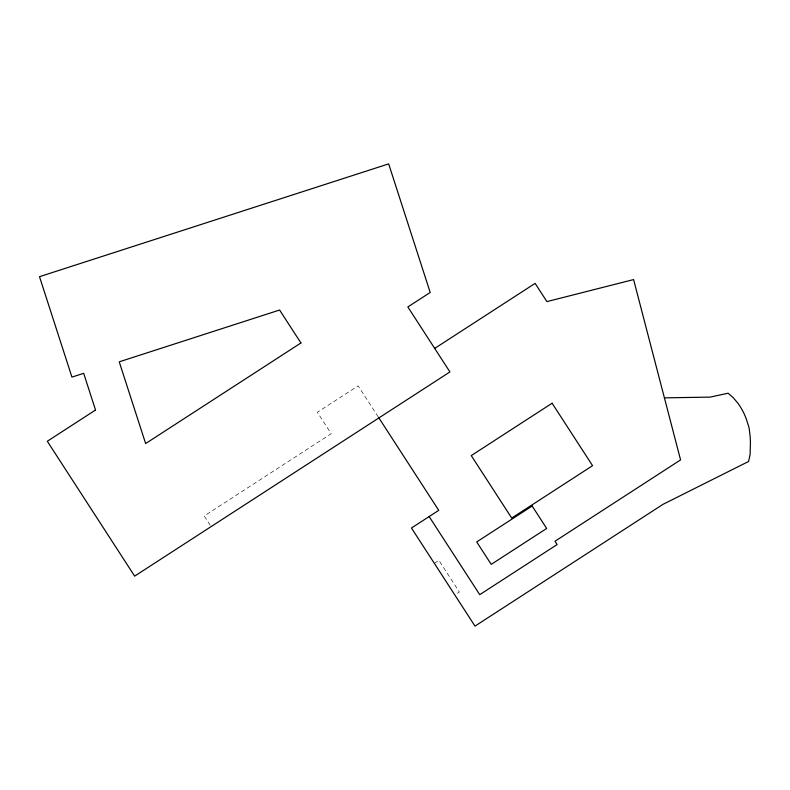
<?xml version="1.0" encoding="UTF-8"?>
<svg xmlns="http://www.w3.org/2000/svg" width="790" height="790" viewBox="0 0 790 790"><rect width="100%" height="100%" fill="white"/><g stroke="black" fill="none" stroke-linecap="round" stroke-linejoin="round"><path stroke-width="0.59" stroke-dasharray="3.95 2.96" d="M434.312 563.31L438.875 560.357L459.365 592.006L456.64 593.774M378.232 416.903L358.127 385.866L317.343 412.281L331.217 433.71L204.195 515.979L211.088 526.624"/><path stroke-width="1.19" d="M434.697 348.42L535.116 283.373L546.917 301.602L633.6 279.581L680.575 459.908L554.975 541.259L557.118 544.557L479.737 594.673L429.148 516.561M664.41 397.854L710.062 397.113L728.153 393.223L733.268 397.706L737.732 403.019A62.311 62.311 0 0 1 746.283 418.996L748.673 426.442A32.785 32.785 0 0 1 749.285 429.138L750.125 436.287A144.175 144.175 0 0 1 750.441 442.509L750.095 454.635L748.545 461.488L663.077 504.297L474.997 626.115L411.462 528.016L438.756 510.34L378.785 417.762M95.531 410.02L47.301 441.264L134.646 576.127L449.925 371.932L407.847 306.954L430.204 292.478L388.67 163.886L39.5 276.678L71.939 377.107L83.681 373.315L95.531 410.02M300.931 342.969L145.636 443.555L119.231 361.83L279.601 310.026L300.931 342.969M552.111 403.226L471.255 455.593L511.713 518.062L592.569 465.685L552.111 403.226M532.154 506.025L476.706 541.94L491.232 564.366L546.68 528.451L532.154 506.025"/></g></svg>
